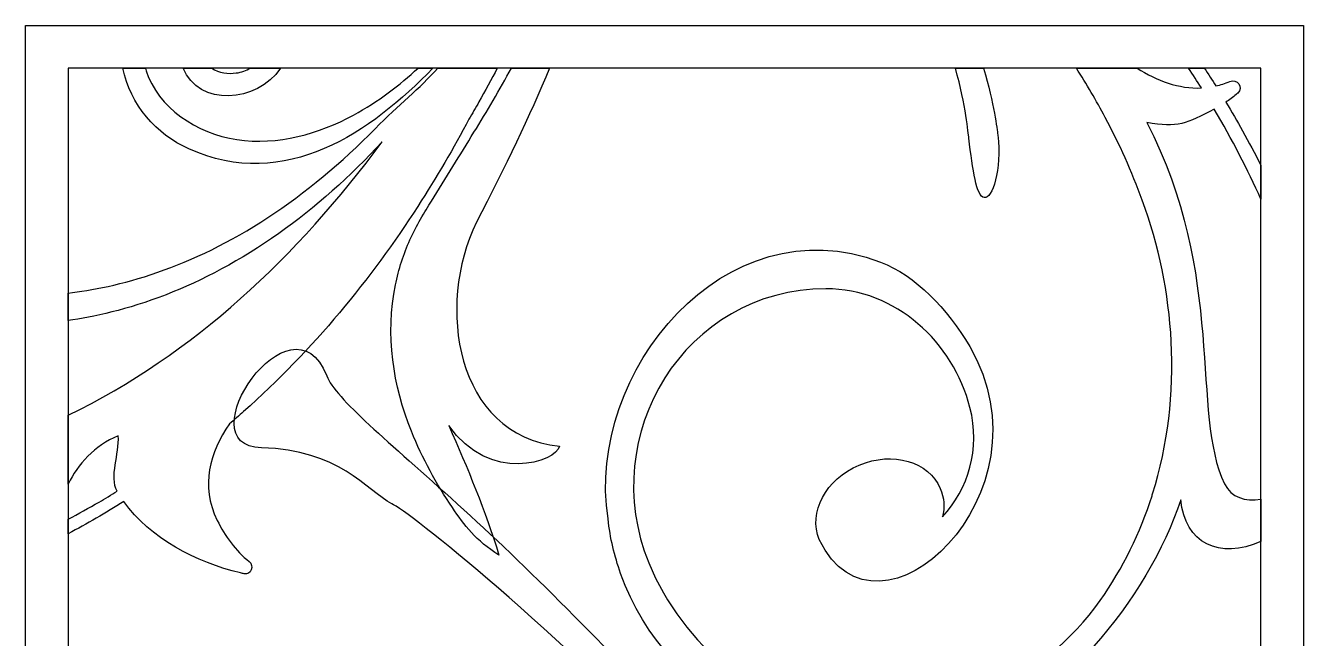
# Model space of a CAD drawing. Header units: centimetres. Extents: x -20 to -14.8, y -9 to 9.
# Drawn here: x -20.03 to -14.83, y 6.51 to 9 of the extents above; entities that cross this region are included whole.
import ezdxf

# ---------------------------------------------------------------- set-up
doc = ezdxf.new("R2010")
doc.units = ezdxf.units.CM
doc.header["$MEASUREMENT"] = 0
doc.layers.add('layer 1', color=7, linetype='Continuous')

msp = doc.modelspace()

# ---------------------------------------------------------------- linework, layer by layer
at = {"layer": 'layer 1', "color": 250}
for points, knots in [([(-14.8326, 9.00077), (-14.8326, 9.00077), (-20.02519, 9.00077), (-20.02519, 9.00077), (-20.02519, 9.00077), (-20.02519, 9.00077), (-20.02519, -9.00021), (-20.02519, -9.00021), (-20.02519, -9.00021), (-20.02519, -9.00021), (-14.8326, -9.00021), (-14.8326, -9.00021), (-14.8326, -9.00021), (-14.8326, -9.00021), (-14.8326, 9.00077), (-14.8326, 9.00077)], [0, 0, 0, 0, 0.2, 0.2, 0.2, 0.2, 0.4, 0.4, 0.4, 0.4, 0.6, 0.6, 0.6, 0.6, 1, 1, 1, 1]), ([(-18.34965, 8.82768), (-18.4244, 8.7444), (-18.50762, 8.67927), (-18.60461, 8.58103), (-18.60461, 8.58103), (-18.73958, 8.44385), (-18.88862, 8.31932), (-19.04083, 8.22005), (-19.04083, 8.22005), (-19.19289, 8.11992), (-19.34774, 8.046), (-19.48786, 7.99729), (-19.48786, 7.99729), (-19.63266, 7.94673), (-19.75921, 7.92352), (-19.8521, 7.91267), (-19.8521, 7.91267), (-19.8521, 7.91267), (-19.8521, 7.80143), (-19.8521, 7.80143), (-19.8521, 7.80143), (-19.75182, 7.81551), (-19.61212, 7.84473), (-19.45402, 7.90638), (-19.45402, 7.90638), (-19.30866, 7.96273), (-19.14998, 8.04615), (-18.99662, 8.1551), (-18.99662, 8.1551), (-18.84778, 8.26015), (-18.70456, 8.38844), (-18.57551, 8.52796), (-18.57551, 8.52796), (-18.92054, 8.06304), (-19.3414, 7.66302), (-19.8521, 7.41603), (-19.8521, 7.41603), (-19.8521, 7.41603), (-19.8521, 7.1364), (-19.8521, 7.1364), (-19.8521, 7.1364), (-19.8129, 7.21713), (-19.74624, 7.29169), (-19.64839, 7.33241), (-19.64839, 7.33241), (-19.64331, 7.2597), (-19.68592, 7.16561), (-19.65264, 7.10731), (-19.65264, 7.10731), (-19.67714, 7.09216), (-19.7019, 7.07748), (-19.7264, 7.06324), (-19.7264, 7.06324), (-19.76815, 7.03881), (-19.81012, 7.01548), (-19.8521, 6.99322), (-19.8521, 6.99322), (-19.8521, 6.99322), (-19.8521, 6.93419), (-19.8521, 6.93419), (-19.8521, 6.93419), (-19.77564, 6.97505), (-19.70004, 7.01881), (-19.62596, 7.0655), (-19.62596, 7.0655), (-19.5195, 6.9153), (-19.33139, 6.81818), (-19.15114, 6.77461), (-19.15114, 6.77461), (-19.14659, 6.77322), (-19.14196, 6.77227), (-19.1372, 6.77112), (-19.1372, 6.77112), (-19.1085, 6.76481), (-19.09497, 6.80457), (-19.11613, 6.8211), (-19.11613, 6.8211), (-19.17158, 6.86492), (-19.2152, 6.92562), (-19.24637, 6.98861), (-19.24637, 6.98861), (-19.31631, 7.13053), (-19.27592, 7.26465), (-19.19673, 7.38083), (-19.19673, 7.38083), (-19.17723, 7.39746), (-19.15812, 7.41435), (-19.13897, 7.43125), (-19.13897, 7.43125), (-18.85686, 7.68168), (-18.61932, 7.97319), (-18.43166, 8.26493), (-18.43166, 8.26493), (-18.35445, 8.38429), (-18.28531, 8.5033), (-18.22357, 8.61985), (-18.22357, 8.61985), (-18.20997, 8.64313), (-18.1964, 8.66662), (-18.18306, 8.69034), (-18.18306, 8.69034), (-18.15777, 8.73532), (-18.13276, 8.78114), (-18.10819, 8.82768), (-18.10819, 8.82768), (-18.10819, 8.82768), (-18.34965, 8.82768), (-18.34965, 8.82768)], [0, 0, 0, 0, 0.0357143, 0.0357143, 0.0357143, 0.0357143, 0.0714286, 0.0714286, 0.0714286, 0.0714286, 0.1071429, 0.1071429, 0.1071429, 0.1071429, 0.1428571, 0.1428571, 0.1428571, 0.1428571, 0.1785714, 0.1785714, 0.1785714, 0.1785714, 0.2142857, 0.2142857, 0.2142857, 0.2142857, 0.25, 0.25, 0.25, 0.25, 0.2857143, 0.2857143, 0.2857143, 0.2857143, 0.3214286, 0.3214286, 0.3214286, 0.3214286, 0.3571429, 0.3571429, 0.3571429, 0.3571429, 0.3928571, 0.3928571, 0.3928571, 0.3928571, 0.4285714, 0.4285714, 0.4285714, 0.4285714, 0.4642857, 0.4642857, 0.4642857, 0.4642857, 0.5, 0.5, 0.5, 0.5, 0.5357143, 0.5357143, 0.5357143, 0.5357143, 0.5714286, 0.5714286, 0.5714286, 0.5714286, 0.6071429, 0.6071429, 0.6071429, 0.6071429, 0.6428571, 0.6428571, 0.6428571, 0.6428571, 0.6785714, 0.6785714, 0.6785714, 0.6785714, 0.7142857, 0.7142857, 0.7142857, 0.7142857, 0.75, 0.75, 0.75, 0.75, 0.7857143, 0.7857143, 0.7857143, 0.7857143, 0.8214286, 0.8214286, 0.8214286, 0.8214286, 0.8571429, 0.8571429, 0.8571429, 0.8571429, 0.8928571, 0.8928571, 0.8928571, 0.8928571, 0.9285714, 0.9285714, 0.9285714, 0.9285714, 1, 1, 1, 1]), ([(-18.4305, 8.82768), (-18.50438, 8.75922), (-18.59146, 8.69128), (-18.69288, 8.63634), (-18.69288, 8.63634), (-18.83063, 8.56124), (-19.00067, 8.51182), (-19.16664, 8.53719), (-19.16664, 8.53719), (-19.32936, 8.56104), (-19.48812, 8.66739), (-19.53508, 8.81718), (-19.53508, 8.81718), (-19.53618, 8.82066), (-19.53722, 8.82416), (-19.53819, 8.82768), (-19.53819, 8.82768), (-19.53819, 8.82768), (-19.63034, 8.82768), (-19.63034, 8.82768), (-19.63034, 8.82768), (-19.59978, 8.67901), (-19.4927, 8.55662), (-19.36203, 8.49959), (-19.36203, 8.49959), (-18.96995, 8.32134), (-18.61803, 8.56987), (-18.37007, 8.82768), (-18.37007, 8.82768), (-18.37007, 8.82768), (-18.4305, 8.82768), (-18.4305, 8.82768)], [0, 0, 0, 0, 0.1111111, 0.1111111, 0.1111111, 0.1111111, 0.2222222, 0.2222222, 0.2222222, 0.2222222, 0.3333333, 0.3333333, 0.3333333, 0.3333333, 0.4444444, 0.4444444, 0.4444444, 0.4444444, 0.5555556, 0.5555556, 0.5555556, 0.5555556, 0.6666667, 0.6666667, 0.6666667, 0.6666667, 0.7777778, 0.7777778, 0.7777778, 0.7777778, 1, 1, 1, 1]), ([(-19.11161, 8.82768), (-19.12863, 8.8179), (-19.14798, 8.81079), (-19.16896, 8.80783), (-19.16896, 8.80783), (-19.20194, 8.80284), (-19.23945, 8.80856), (-19.26787, 8.82768), (-19.26787, 8.82768), (-19.26787, 8.82768), (-19.38421, 8.82768), (-19.38421, 8.82768), (-19.38421, 8.82768), (-19.32392, 8.67082), (-19.08454, 8.6833), (-18.9894, 8.82768), (-18.9894, 8.82768), (-18.9894, 8.82768), (-19.11161, 8.82768), (-19.11161, 8.82768)], [0, 0, 0, 0, 0.1666667, 0.1666667, 0.1666667, 0.1666667, 0.3333333, 0.3333333, 0.3333333, 0.3333333, 0.5, 0.5, 0.5, 0.5, 0.6666667, 0.6666667, 0.6666667, 0.6666667, 1, 1, 1, 1]), ([(-18.05068, 8.82768), (-18.09888, 8.73979), (-18.1502, 8.65301), (-18.2032, 8.56655), (-18.2032, 8.56655), (-18.25987, 8.47379), (-18.31805, 8.38111), (-18.37597, 8.28704), (-18.37597, 8.28704), (-18.4033, 8.2425), (-18.43741, 8.18822), (-18.46312, 8.12956), (-18.46312, 8.12956), (-18.48918, 8.07147), (-18.50956, 8.01008), (-18.52229, 7.94585), (-18.52229, 7.94585), (-18.5641, 7.74596), (-18.53151, 7.53395), (-18.45713, 7.35106), (-18.45713, 7.35106), (-18.41174, 7.23986), (-18.35673, 7.13731), (-18.29063, 7.04029), (-18.29063, 7.04029), (-18.24272, 6.96997), (-18.19505, 6.90498), (-18.10143, 6.84776), (-18.10143, 6.84776), (-18.15662, 7.02345), (-18.22863, 7.20341), (-18.3058, 7.37412), (-18.3058, 7.37412), (-18.14026, 7.1356), (-17.86663, 7.22588), (-17.85583, 7.29052), (-17.85583, 7.29052), (-18.2804, 7.33535), (-18.35755, 7.86346), (-18.19337, 8.20056), (-18.19337, 8.20056), (-18.07452, 8.4284), (-17.97714, 8.63126), (-17.89623, 8.82768), (-17.89623, 8.82768), (-17.89623, 8.82768), (-18.05068, 8.82768), (-18.05068, 8.82768)], [0, 0, 0, 0, 0.0769231, 0.0769231, 0.0769231, 0.0769231, 0.1538462, 0.1538462, 0.1538462, 0.1538462, 0.2307692, 0.2307692, 0.2307692, 0.2307692, 0.3076923, 0.3076923, 0.3076923, 0.3076923, 0.3846154, 0.3846154, 0.3846154, 0.3846154, 0.4615385, 0.4615385, 0.4615385, 0.4615385, 0.5384615, 0.5384615, 0.5384615, 0.5384615, 0.6153846, 0.6153846, 0.6153846, 0.6153846, 0.6923077, 0.6923077, 0.6923077, 0.6923077, 0.7692308, 0.7692308, 0.7692308, 0.7692308, 0.8461538, 0.8461538, 0.8461538, 0.8461538, 1, 1, 1, 1]), ([(-15.75527, 8.82768), (-15.71356, 8.76263), (-15.67438, 8.69575), (-15.63796, 8.62696), (-15.63796, 8.62696), (-15.58067, 8.51995), (-15.53049, 8.40778), (-15.48774, 8.29114), (-15.48774, 8.29114), (-15.42024, 8.10658), (-15.37985, 7.91123), (-15.36979, 7.71553), (-15.36979, 7.71553), (-15.35908, 7.50616), (-15.38277, 7.2959), (-15.44533, 7.09637), (-15.44533, 7.09637), (-15.44647, 7.09417), (-15.44728, 7.09133), (-15.44762, 7.08906), (-15.44762, 7.08906), (-15.4956, 6.93887), (-15.56527, 6.7951), (-15.65869, 6.66275), (-15.65869, 6.66275), (-15.88852, 6.33741), (-16.28147, 6.15816), (-16.67688, 6.19072), (-16.67688, 6.19072), (-17.04555, 6.22127), (-17.35552, 6.48129), (-17.49254, 6.81555), (-17.49254, 6.81555), (-17.70584, 7.33545), (-17.34622, 7.92941), (-16.77287, 7.93054), (-16.77287, 7.93054), (-16.48881, 7.93054), (-16.2552, 7.71269), (-16.18753, 7.44752), (-16.18753, 7.44752), (-16.14429, 7.2782), (-16.19398, 7.11725), (-16.2992, 7.0026), (-16.2992, 7.0026), (-16.28995, 7.04107), (-16.2922, 7.08111), (-16.30809, 7.11826), (-16.30809, 7.11826), (-16.35411, 7.22811), (-16.50181, 7.27096), (-16.63784, 7.21335), (-16.63784, 7.21335), (-16.77344, 7.15657), (-16.84597, 7.0208), (-16.79978, 6.91055), (-16.79978, 6.91055), (-16.56267, 6.41681), (-15.8393, 7.09924), (-16.18883, 7.69588), (-16.18883, 7.69588), (-16.27926, 7.85024), (-16.40923, 7.98436), (-16.55078, 8.03855), (-16.55078, 8.03855), (-17.18289, 8.28009), (-17.75082, 7.5911), (-17.6584, 6.99421), (-17.6584, 6.99421), (-17.64961, 6.91672), (-17.63223, 6.8428), (-17.60741, 6.77307), (-17.60741, 6.77307), (-17.42038, 6.24764), (-16.81185, 5.92508), (-16.2636, 6.09701), (-16.2636, 6.09701), (-15.83133, 6.21085), (-15.46702, 6.66725), (-15.33045, 7.07264), (-15.33045, 7.07264), (-15.31577, 6.89659), (-15.17303, 6.8259), (-15.00569, 6.90313), (-15.00569, 6.90313), (-15.00569, 6.90313), (-15.00569, 7.07435), (-15.00569, 7.07435), (-15.00569, 7.07435), (-15.06968, 7.06579), (-15.12478, 7.07962), (-15.15331, 7.13767), (-15.15331, 7.13767), (-15.29116, 7.41811), (-15.14635, 7.98511), (-15.46953, 8.60707), (-15.46953, 8.60707), (-15.34319, 8.58254), (-15.30792, 8.6027), (-15.19519, 8.6609), (-15.19519, 8.6609), (-15.12224, 8.53727), (-15.05945, 8.41419), (-15.00569, 8.29533), (-15.00569, 8.29533), (-15.00569, 8.29533), (-15.00569, 8.43286), (-15.00569, 8.43286), (-15.00569, 8.43286), (-15.02932, 8.47961), (-15.05409, 8.52626), (-15.08003, 8.5727), (-15.08003, 8.5727), (-15.10171, 8.61171), (-15.12434, 8.65059), (-15.14769, 8.689), (-15.14769, 8.689), (-15.13327, 8.69886), (-15.11907, 8.70955), (-15.10564, 8.72103), (-15.10564, 8.72103), (-15.10384, 8.72281), (-15.10184, 8.72445), (-15.09976, 8.72631), (-15.09976, 8.72631), (-15.07483, 8.74861), (-15.10287, 8.78658), (-15.13203, 8.77374), (-15.13203, 8.77374), (-15.15083, 8.7655), (-15.16948, 8.75938), (-15.1882, 8.75496), (-15.1882, 8.75496), (-15.2037, 8.77931), (-15.2195, 8.80356), (-15.23561, 8.82768), (-15.23561, 8.82768), (-15.23561, 8.82768), (-15.29954, 8.82768), (-15.29954, 8.82768), (-15.29954, 8.82768), (-15.28163, 8.80082), (-15.26419, 8.77389), (-15.24722, 8.74694), (-15.24722, 8.74694), (-15.33866, 8.74288), (-15.42898, 8.7766), (-15.50796, 8.82768), (-15.50796, 8.82768), (-15.50796, 8.82768), (-15.75527, 8.82768), (-15.75527, 8.82768)], [0, 0, 0, 0, 0.025641, 0.025641, 0.025641, 0.025641, 0.0512821, 0.0512821, 0.0512821, 0.0512821, 0.0769231, 0.0769231, 0.0769231, 0.0769231, 0.1025641, 0.1025641, 0.1025641, 0.1025641, 0.1282051, 0.1282051, 0.1282051, 0.1282051, 0.1538462, 0.1538462, 0.1538462, 0.1538462, 0.1794872, 0.1794872, 0.1794872, 0.1794872, 0.2051282, 0.2051282, 0.2051282, 0.2051282, 0.2307692, 0.2307692, 0.2307692, 0.2307692, 0.2564103, 0.2564103, 0.2564103, 0.2564103, 0.2820513, 0.2820513, 0.2820513, 0.2820513, 0.3076923, 0.3076923, 0.3076923, 0.3076923, 0.3333333, 0.3333333, 0.3333333, 0.3333333, 0.3589744, 0.3589744, 0.3589744, 0.3589744, 0.3846154, 0.3846154, 0.3846154, 0.3846154, 0.4102564, 0.4102564, 0.4102564, 0.4102564, 0.4358974, 0.4358974, 0.4358974, 0.4358974, 0.4615385, 0.4615385, 0.4615385, 0.4615385, 0.4871795, 0.4871795, 0.4871795, 0.4871795, 0.5128205, 0.5128205, 0.5128205, 0.5128205, 0.5384615, 0.5384615, 0.5384615, 0.5384615, 0.5641026, 0.5641026, 0.5641026, 0.5641026, 0.5897436, 0.5897436, 0.5897436, 0.5897436, 0.6153846, 0.6153846, 0.6153846, 0.6153846, 0.6410256, 0.6410256, 0.6410256, 0.6410256, 0.6666667, 0.6666667, 0.6666667, 0.6666667, 0.6923077, 0.6923077, 0.6923077, 0.6923077, 0.7179487, 0.7179487, 0.7179487, 0.7179487, 0.7435897, 0.7435897, 0.7435897, 0.7435897, 0.7692308, 0.7692308, 0.7692308, 0.7692308, 0.7948718, 0.7948718, 0.7948718, 0.7948718, 0.8205128, 0.8205128, 0.8205128, 0.8205128, 0.8461538, 0.8461538, 0.8461538, 0.8461538, 0.8717949, 0.8717949, 0.8717949, 0.8717949, 0.8974359, 0.8974359, 0.8974359, 0.8974359, 0.9230769, 0.9230769, 0.9230769, 0.9230769, 0.9487179, 0.9487179, 0.9487179, 0.9487179, 1, 1, 1, 1]), ([(-16.24707, 8.82768), (-16.20266, 8.67245), (-16.19512, 8.56426), (-16.19204, 8.54299), (-16.19204, 8.54299), (-16.17638, 8.41207), (-16.16144, 8.30629), (-16.13012, 8.3009), (-16.13012, 8.3009), (-16.0969, 8.29519), (-16.05741, 8.41308), (-16.07473, 8.55613), (-16.07473, 8.55613), (-16.07766, 8.57781), (-16.08841, 8.68093), (-16.13278, 8.82768), (-16.13278, 8.82768), (-16.13278, 8.82768), (-16.24707, 8.82768), (-16.24707, 8.82768)], [0, 0, 0, 0, 0.1666667, 0.1666667, 0.1666667, 0.1666667, 0.3333333, 0.3333333, 0.3333333, 0.3333333, 0.5, 0.5, 0.5, 0.5, 0.6666667, 0.6666667, 0.6666667, 0.6666667, 1, 1, 1, 1]), ([(-16.28421, 4.72329), (-16.28787, 4.72033), (-16.40521, 4.91353), (-16.58076, 5.18702), (-16.58076, 5.18702), (-16.78187, 5.44843), (-17.05276, 5.80009), (-17.35176, 6.14453), (-17.35176, 6.14453), (-17.66588, 6.46956), (-17.99241, 6.80676), (-18.2703, 7.05503), (-18.2703, 7.05503), (-18.54818, 7.30799), (-18.76765, 7.48482), (-18.80115, 7.5762), (-18.80115, 7.5762), (-18.94335, 7.93434), (-19.38021, 7.29002), (-19.06674, 7.28361), (-19.06674, 7.28361), (-18.7529, 7.27659), (-18.63965, 7.11241), (-18.53692, 7.05548), (-18.53692, 7.05548), (-18.47987, 7.03593), (-17.8476, 6.53088), (-17.31214, 5.9499), (-17.31214, 5.9499), (-17.0412, 5.65462), (-16.79934, 5.34585), (-16.61036, 5.11959), (-16.61036, 5.11959), (-16.44566, 4.8831), (-16.31524, 4.70837), (-16.28421, 4.72329)], [0, 0, 0, 0, 0.1, 0.1, 0.1, 0.1, 0.2, 0.2, 0.2, 0.2, 0.3, 0.3, 0.3, 0.3, 0.4, 0.4, 0.4, 0.4, 0.5, 0.5, 0.5, 0.5, 0.6, 0.6, 0.6, 0.6, 0.7, 0.7, 0.7, 0.7, 0.8, 0.8, 0.8, 0.8, 1, 1, 1, 1])]:
    msp.add_open_spline(points, degree=3, knots=knots, dxfattribs=at)
at = {"layer": 'layer 1', "color": 7}
msp.add_open_spline([(-15.00569, -8.82712), (-15.00569, -8.82712), (-19.8521, -8.82712), (-19.8521, -8.82712), (-19.8521, -8.82712), (-19.8521, -8.82712), (-19.8521, 8.82768), (-19.8521, 8.82768), (-19.8521, 8.82768), (-19.8521, 8.82768), (-15.00569, 8.82768), (-15.00569, 8.82768), (-15.00569, 8.82768), (-15.00569, 8.82768), (-15.00569, -8.82712), (-15.00569, -8.82712)], degree=3, knots=[0, 0, 0, 0, 0.2, 0.2, 0.2, 0.2, 0.4, 0.4, 0.4, 0.4, 0.6, 0.6, 0.6, 0.6, 1, 1, 1, 1], dxfattribs=at)

doc.saveas('drawing.dxf')
